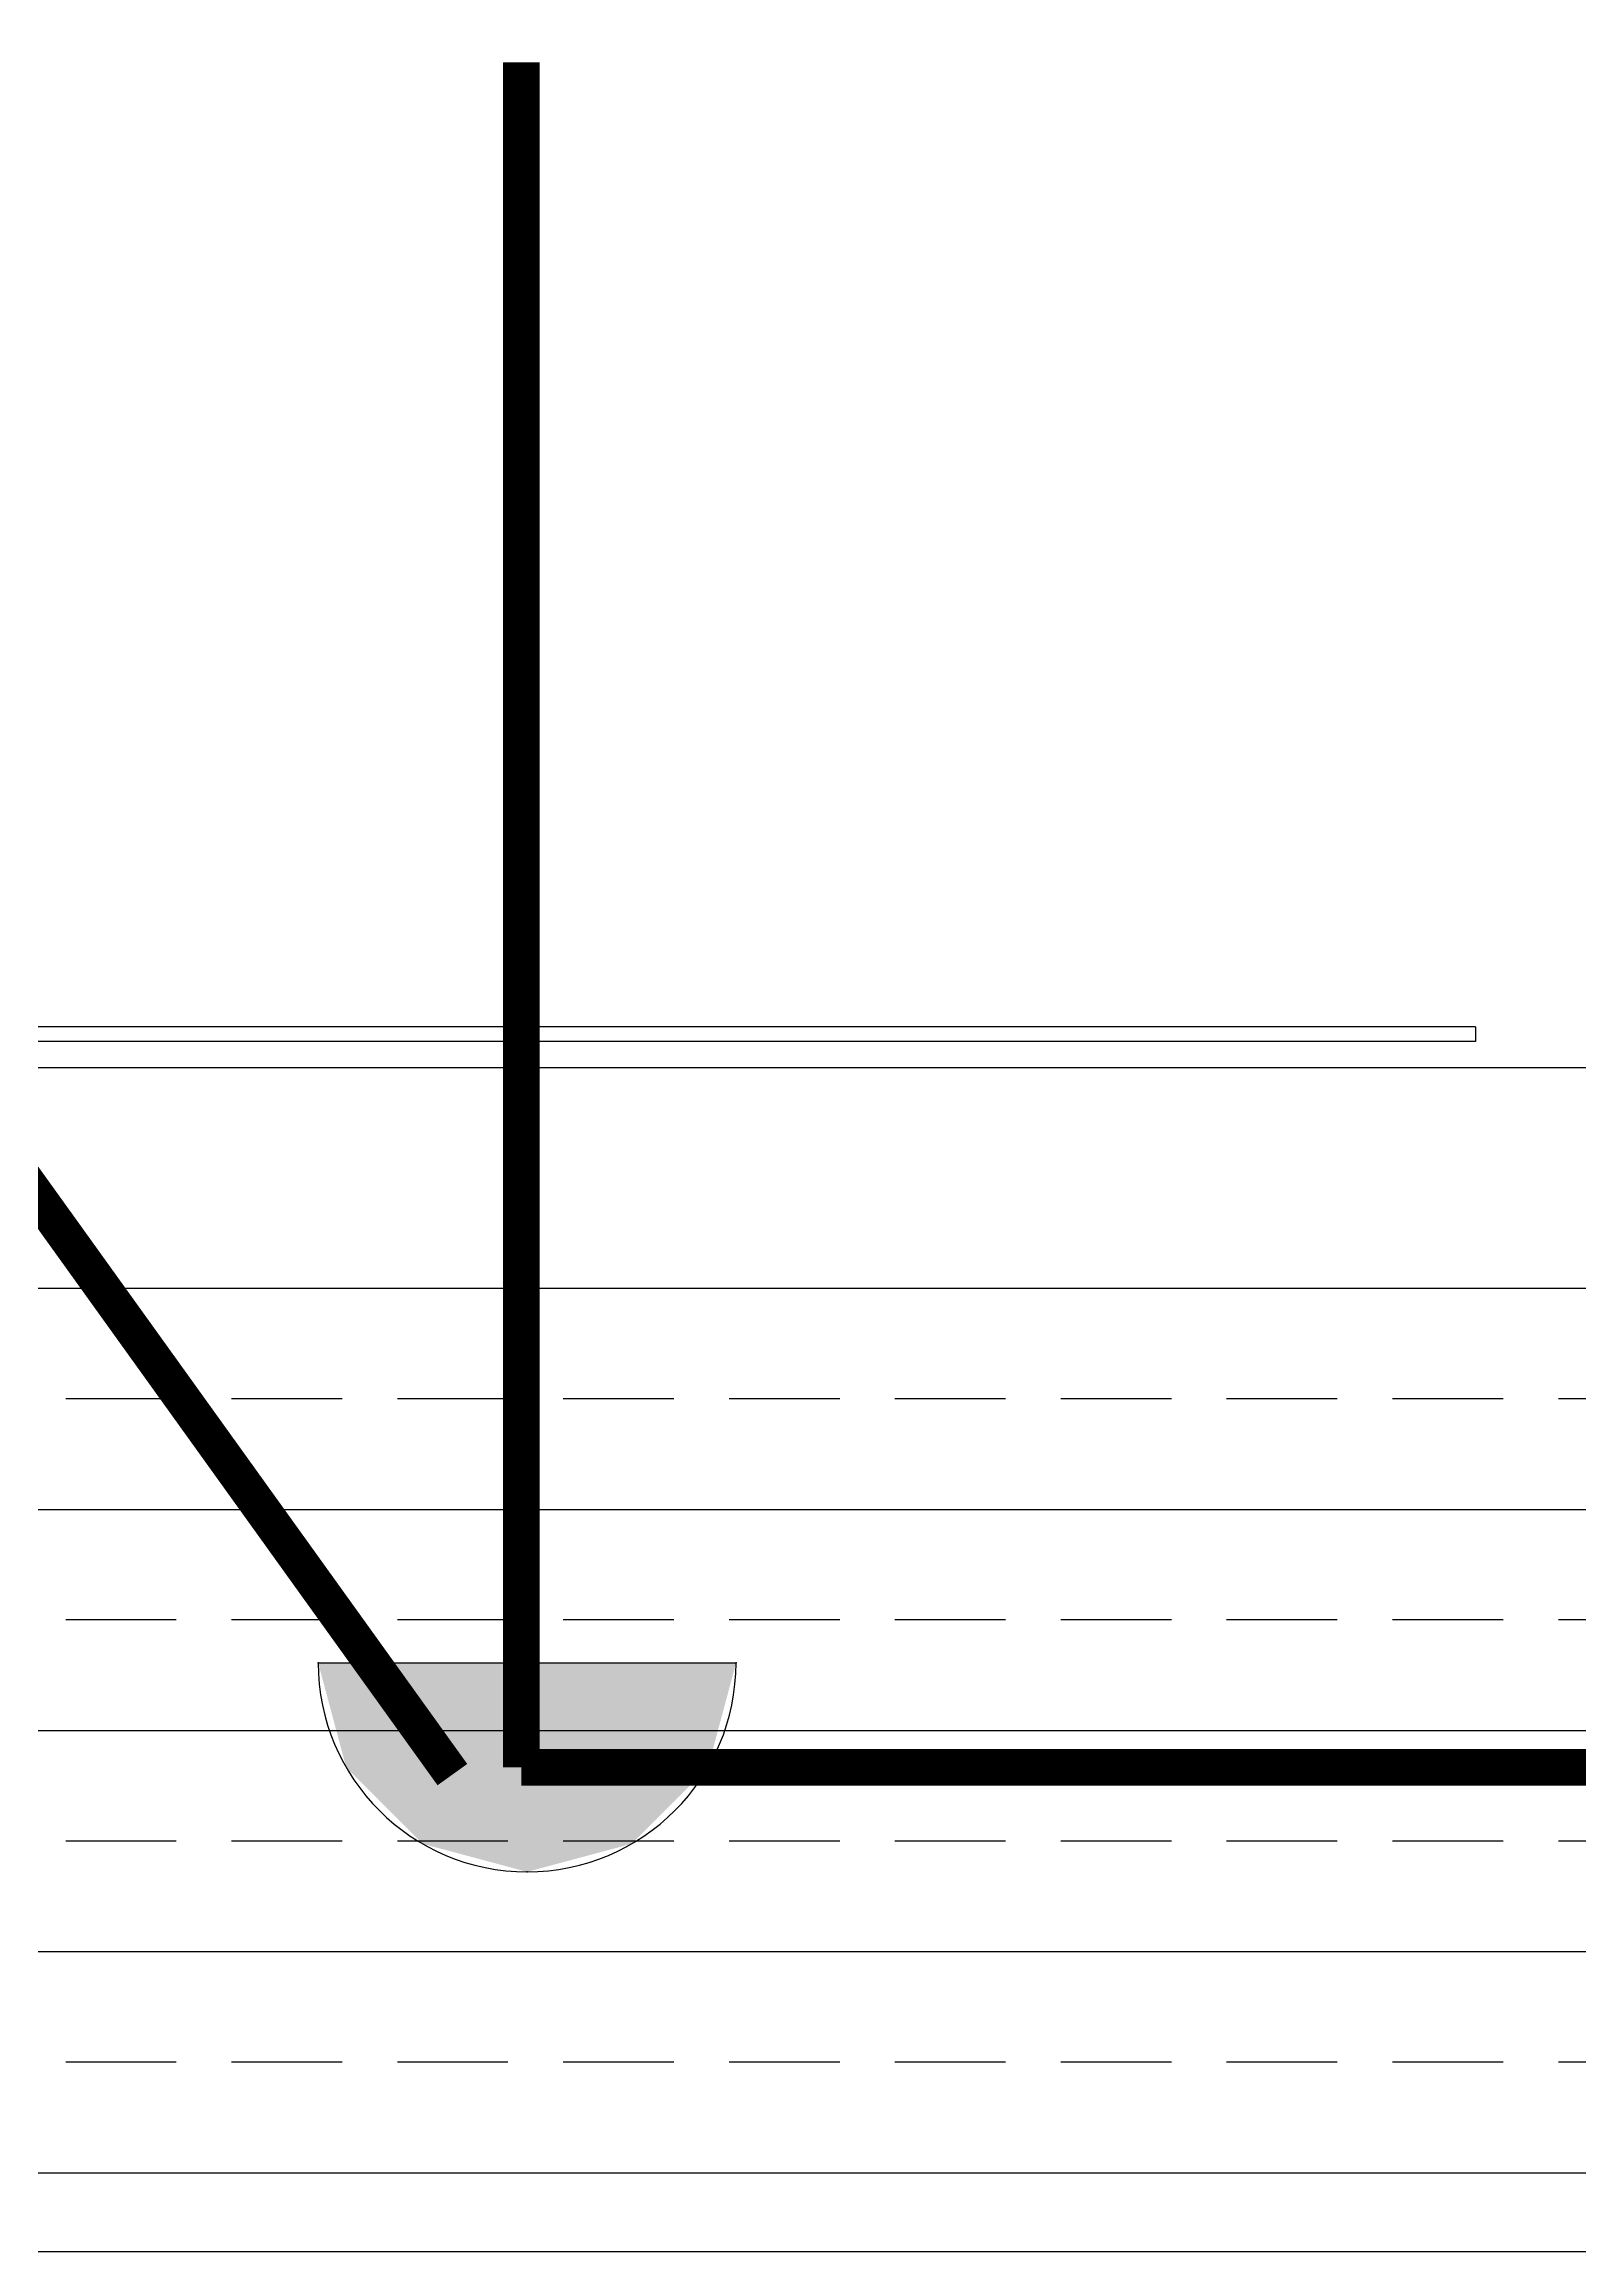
# Model space of a CAD drawing. Extents: x 12152 to 491505, y 111028 to 412681.
# Drawn here: x 82615 to 84820, y 186894 to 190064 of the extents above; entities that cross this region are included whole.
import ezdxf

# ---------------------------------------------------------------- set-up
doc = ezdxf.new("R2010")
doc.units = 0
doc.header["$LTSCALE"] = 1000
doc.header["$MEASUREMENT"] = 0
for name, color, linetype in [('EQUIP-照明', 3, 'Continuous'), ('GROUND', 2, 'Continuous'), ('PUB_HATCH', 8, 'Continuous'), ('WINDOW', 4, 'Continuous'), ('WIRE-照明', 1, 'Continuous'), ('图框(锁住)', 7, 'Continuous')]:
    doc.layers.add(name, color=color, linetype=linetype)
doc.styles.get("Standard").update_dxf_attribs({"font": 'gbenor.shx', "bigfont": 'gbcbig.shx'})

# ---------------------------------------------------------------- blocks, each defined once
blk = doc.blocks.new('EQWEWQEWQEQEQWEQWE')
at = {"layer": 'PUB_HATCH'}
h = blk.add_hatch(dxfattribs=at)
h.set_pattern_fill('ANSI33', color=256, scale=100, angle=135, style=0)
h.set_pattern_definition([(180, (-3000, 0), (-3e-14, -317.5), []), (180, (-3158.75, 158.75), (-3e-14, -317.5), [158.75, -79.375])])
h.paths.add_polyline_path([(-2192.3, 1500), (-2250, 1500), (-2250, 1400), (-3000, 0), (-1326.2, 0)])
h.paths.add_polyline_path([(-2.2, 1500), (-2192.3, 1500), (-1326.2, 0), (-668.1, 0, 0.188853)])
h.paths.add_polyline_path([(2.2, 1500), (-2.2, 1500, -0.188853), (-668.1, 0), (668.1, 0, -0.188853)])
h.paths.add_polyline_path([(2192.3, 1500), (2.2, 1500, 0.188853), (668.1, 0), (1326.2, 0)])
h.paths.add_polyline_path([(2250, 1400), (2250, 1500), (2192.3, 1500), (1326.2, 0), (3000, 0)])
at = {"layer": 'GROUND'}
blk.add_lwpolyline([(3000, 1400), (3000, 0), (-3000, 0), (-3000, 1400)], dxfattribs=at)
blk = doc.blocks.new('$DorLib2D$00000127')
at = {"color": 0, "linetype": 'Continuous'}
for p, q in [((-0.03333, 0.7949, -93.75), (-0.53333, 0.7949, -93.75)), ((-0.03333, 0.7949, -93.75), (-0.03333, 0.69041, -93.75)), ((-0.03333, 0.69041, -93.75), (-0.53333, 0.69041, -93.75)), ((0.5, 0.5, -93.75), (-0.5, 0.5, -93.75))]:
    blk.add_line(p, q, dxfattribs=at)
blk = doc.blocks.new('$equip$00001168')
blk.add_line((-0.5, 0), (0.5, 0))
blk.add_arc((0, 0), 0.5, 180, 0)
for p in [(-0.5, 0), (0, 0), (0.5, 0), (0, -0.5)]:
    blk.add_point(p)
for points in [[(0.433, -0.25), (-0.433, -0.25), (0.5, 0), (-0.5, 0)], [(0.25, -0.433), (-0.25, -0.433), (0.433, -0.25), (-0.433, -0.25)], [(0, -0.5), (0, -0.5), (0.25, -0.433), (-0.25, -0.433)]]:
    blk.add_solid(points)
at = {"flags": 9}
blk.add_attdef('A', (0, 0), '', height=0.00002, dxfattribs=at)

msp = doc.modelspace()

# ---------------------------------------------------------------- linework, layer by layer
at = {"layer": 'WIRE-照明', "linetype": 'Continuous', "const_width": 52.5}
for points in [[(83299.9, 187589.8), (83299.9, 190037.9)], [(82382.4, 188719.2), (83201, 187579.4)], [(83299.9, 187589.8), (86202.4, 187589.8)]]:
    msp.add_lwpolyline(points, dxfattribs=at)

# ---------------------------------------------------------------- block references
at = {"layer": 'EQUIP-照明'}
ref = msp.add_blockref('$equip$00001168', (83308.3, 187739.8), dxfattribs=dict(at, xscale=600, yscale=600, zscale=600))
ref.add_attrib('A', '天棚灯', (83308.3, 187739.8), dxfattribs={"layer": '0', "height": 0.012, "flags": 8})
at = {"layer": 'WINDOW', "color": 0, "xscale": 4500, "yscale": 200, "zscale": 4500}
msp.add_blockref('$DorLib2D$00000127', (84819.8, 188494.2), dxfattribs=at)
at = {"layer": '图框(锁住)', "color": 0}
msp.add_blockref('EQWEWQEWQEQEQWEQWE', (84819.8, 186894.2), dxfattribs=at)

doc.saveas('drawing.dxf')
